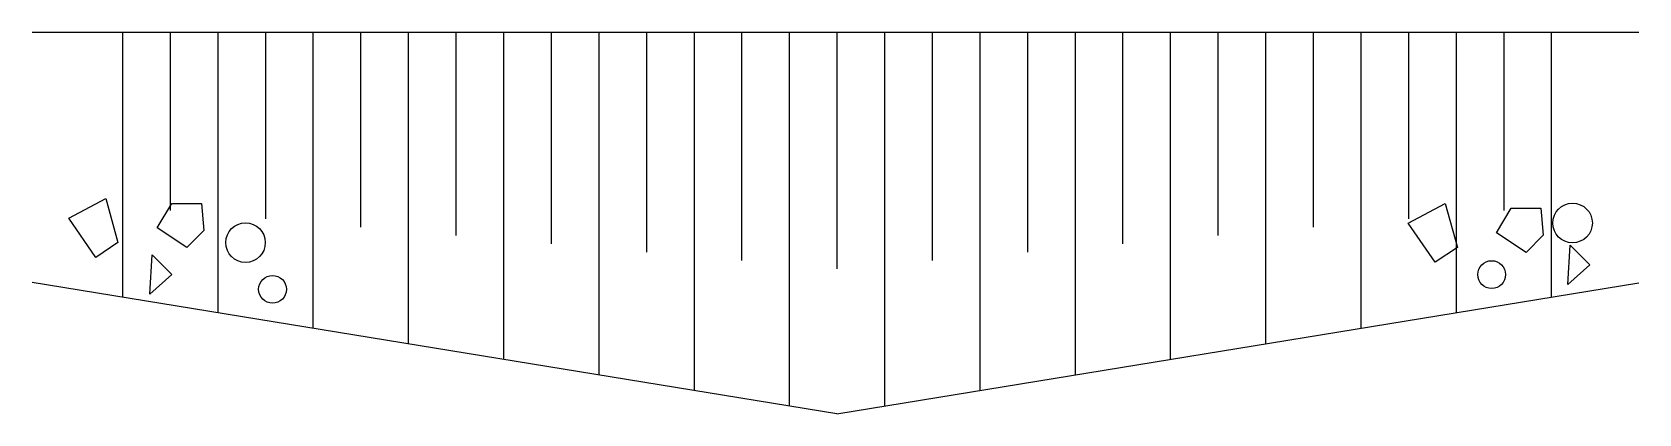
# Model space of a CAD drawing. Header units: metres. Extents: x -1664 to 1709, y -779 to 21.
import ezdxf

# ---------------------------------------------------------------- set-up
doc = ezdxf.new("R2010")
doc.units = ezdxf.units.M

msp = doc.modelspace()

# ---------------------------------------------------------------- linework, layer by layer
for p, q in [((-1474.63, 20.77), (-1474.63, -534.74)), ((-1374.63, 20.77), (-1374.63, -353.1)), ((-1274.63, 20.77), (-1274.63, -567.34)), ((-1174.63, 20.77), (-1174.63, -370.59)), ((-1074.63, 20.77), (-1074.63, -599.94)), ((-974.63, 20.77), (-974.63, -388.08)), ((-874.63, 20.77), (-874.63, -632.54)), ((-774.63, 20.77), (-774.63, -405.57)), ((-674.63, 20.77), (-674.63, -665.13)), ((-574.63, 20.77), (-574.63, -423.06)), ((-474.63, 20.77), (-474.63, -697.73)), ((-374.63, 20.77), (-374.63, -440.55)), ((-274.63, 20.77), (-274.63, -730.33)), ((-174.63, 20.77), (-174.63, -458.05)), ((-74.63, 20.77), (-74.63, -762.93)), ((25.37, 20.77), (25.37, -475.54)), ((125.37, 20.77), (125.37, -762.93)), ((225.37, 20.77), (225.37, -458.05)), ((325.37, 20.77), (325.37, -730.33)), ((425.37, 20.77), (425.37, -440.55)), ((525.37, 20.77), (525.37, -697.73)), ((625.37, 20.77), (625.37, -423.06)), ((725.37, 20.77), (725.37, -665.13)), ((825.37, 20.77), (825.37, -405.57)), ((925.37, 20.77), (925.37, -632.54)), ((1025.37, 20.77), (1025.37, -388.08)), ((1125.37, 20.77), (1125.37, -599.94)), ((1225.37, 20.77), (1225.37, -370.59)), ((1325.37, 20.77), (1325.37, -567.34)), ((1425.37, 20.77), (1425.37, -353.1)), ((1525.37, 20.77), (1525.37, -534.74)), ((25.37, -779.23), (-1664.34, -503.82)), ((25.37, -779.23), (1709.2, -504.78))]:
    msp.add_line(p, q)
msp.add_lwpolyline([(-1664.34, 20.77), (1709.2, 20.77)])
for points in [[(-1587.08, -368.94), (-1509.83, -327.76), (-1484.07, -420.41), (-1530.43, -451.3)], [(-1401.67, -389.53), (-1370.76, -338.06), (-1308.96, -338.06), (-1303.81, -394.68), (-1339.86, -430.71)], [(1225.06, -379.24), (1302.31, -338.06), (1328.06, -430.71), (1281.71, -461.59)], [(1410.47, -399.83), (1441.37, -348.35), (1503.18, -348.35), (1508.33, -404.97), (1472.28, -441)], [(1559.83, -507.92), (1564.98, -425.56), (1606.19, -466.74)], [(-1417.12, -528.51), (-1411.97, -446.15), (-1370.76, -487.33)]]:
    msp.add_lwpolyline(points, close=True)
for centre, radius in [((1570.14, -379.24), 41.5), ((-1216.25, -420.41), 41.5), ((1400.17, -487.33), 29.13), ((-1159.6, -518.21), 29.13)]:
    msp.add_circle(centre, radius)

doc.saveas('drawing.dxf')
